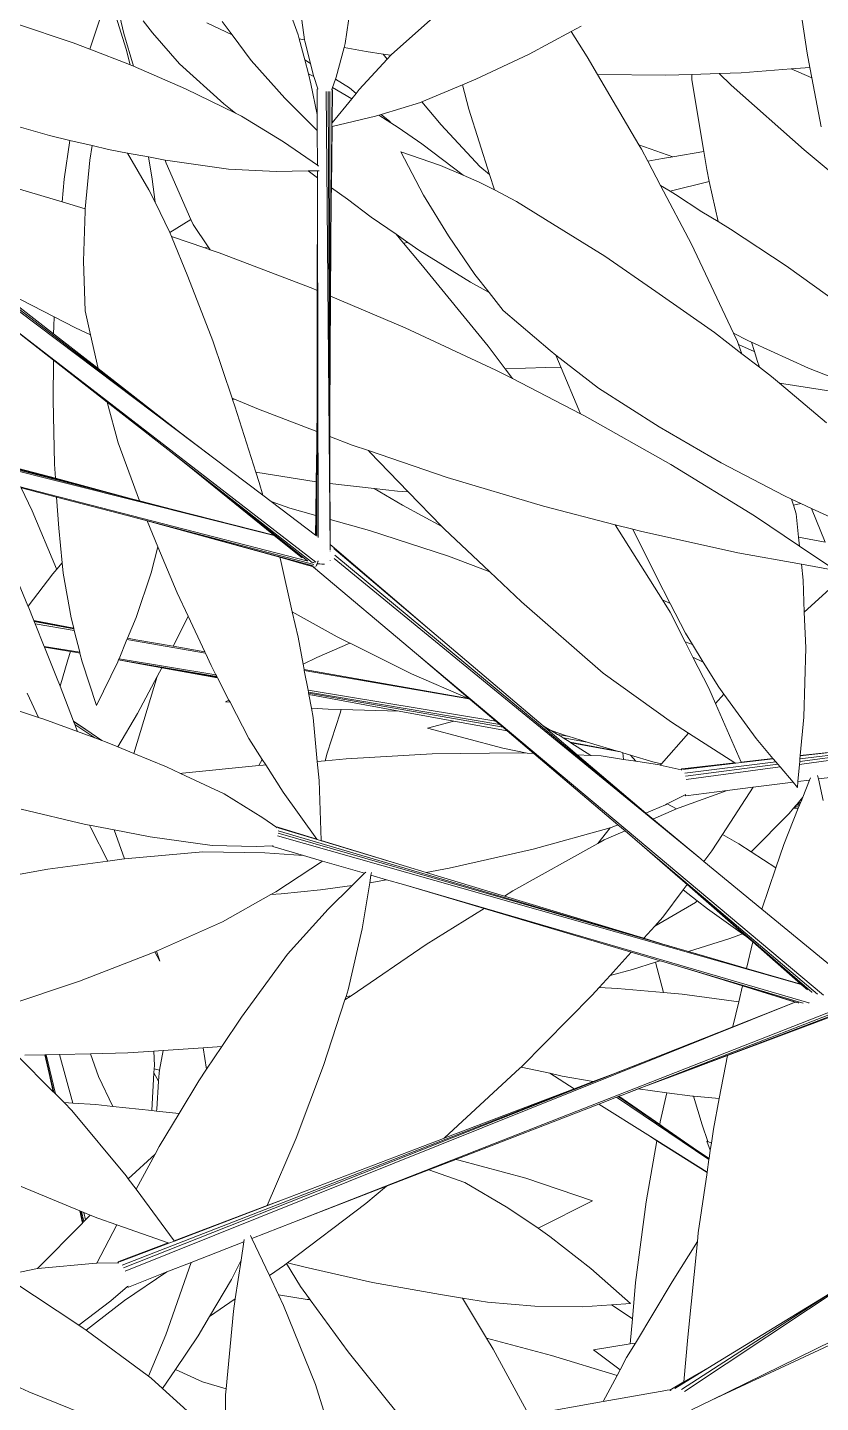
# Model space of a CAD drawing. Header units: millimetres. Extents: x 18 to 174501, y 22 to 24571.
# Drawn here: x 22327.6 to 22472.4, y 14940.6 to 15191.6 of the extents above; entities that cross this region are included whole.
import ezdxf

# ---------------------------------------------------------------- set-up
doc = ezdxf.new("R2010")
doc.units = ezdxf.units.MM
doc.header["$MEASUREMENT"] = 0
doc.layers.add('Edges', color=7, linetype='Continuous', lineweight=18)

# ---------------------------------------------------------------- blocks, each defined once
blk = doc.blocks.new('BAMBOOPLAN')
at = {"layer": 'Edges'}
for p, q in [((2.6347, 5.9394), (2.7046, 5.8056)), ((2.7046, 5.8056), (2.7235, 5.7728)), ((2.6787, 5.7534), (2.5584, 5.7011)), ((2.7235, 5.7728), (2.6787, 5.7534)), ((2.6787, 5.7534), (2.737, 5.7494)), ((2.7235, 5.7728), (2.737, 5.7494)), ((2.737, 5.7494), (2.8024, 5.6361)), ((2.1243, 5.6797), (2.1042, 5.6581)), ((2.5055, 5.6809), (2.4389, 5.6555)), ((2.5584, 5.7011), (2.5055, 5.6809)), ((2.5055, 5.6809), (2.5449, 5.6628)), ((2.1042, 5.6581), (2.0198, 5.5672)), ((2.1654, 5.6099), (2.1042, 5.6581)), ((2.4389, 5.6555), (2.3754, 5.6313)), ((2.4389, 5.6555), (2.4433, 5.6418)), ((2.4433, 5.6418), (2.5333, 5.4756)), ((2.5449, 5.6628), (2.78, 5.5648)), ((2.2061, 5.5752), (2.1654, 5.6099)), ((2.3754, 5.6313), (2.2061, 5.5752)), ((1.5334, 5.565), (1.5574, 5.4368)), ((1.7578, 5.5854), (1.6803, 5.4478)), ((2.0198, 5.5672), (1.9102, 5.46)), ((2.368, 5.4367), (2.2061, 5.5752)), ((2.78, 5.5648), (2.8688, 5.5315)), ((1.3277, 5.5496), (1.4341, 5.4178)), ((1.3961, 5.5257), (1.4541, 5.4112)), ((1.9102, 5.46), (1.8815, 5.4343)), ((2.5333, 5.4756), (2.4617, 5.4361)), ((2.5333, 5.4756), (2.556, 5.4338)), ((1.5574, 5.4368), (1.5581, 5.4262)), ((1.6159, 5.4345), (1.5581, 5.4262)), ((1.5581, 5.4262), (1.5637, 5.3457)), ((1.66, 5.4428), (1.6159, 5.4345)), ((1.6742, 5.4336), (1.631, 5.3346)), ((1.6798, 5.4466), (1.66, 5.4428)), ((1.66, 5.4428), (1.6742, 5.4336)), ((1.6798, 5.4466), (1.6742, 5.4336)), ((1.6803, 5.4478), (1.6798, 5.4466)), ((1.8815, 5.4343), (1.796, 5.3577)), ((1.9185, 5.3798), (1.8815, 5.4343)), ((2.368, 5.4367), (2.4617, 5.4361)), ((2.3782, 5.428), (2.368, 5.4367)), ((2.4041, 5.4037), (2.3782, 5.428)), ((2.4381, 5.4231), (2.4041, 5.4037)), ((2.4617, 5.4361), (2.4381, 5.4231)), ((2.556, 5.4338), (2.5726, 5.4064)), ((1.2354, 5.3863), (1.2713, 5.3617)), ((1.4341, 5.4178), (1.4399, 5.4092)), ((1.4541, 5.4112), (1.4399, 5.4092)), ((1.4399, 5.4092), (1.4713, 5.362)), ((1.4541, 5.4112), (1.4558, 5.4078)), ((1.4558, 5.4078), (1.4884, 5.358)), ((2.4562, 5.3548), (2.4041, 5.4037)), ((2.5726, 5.4064), (2.4844, 5.3488)), ((2.5726, 5.4064), (2.6284, 5.3146)), ((0.9325, 5.2055), (0.9304, 5.3482)), ((1.2713, 5.3617), (1.1989, 5.3696)), ((1.2713, 5.3617), (1.3399, 5.3148)), ((1.4884, 5.358), (1.4713, 5.362)), ((1.4713, 5.362), (1.4922, 5.3306)), ((1.4884, 5.358), (1.5071, 5.3296)), ((1.7931, 5.355), (1.7064, 5.2921)), ((1.796, 5.3577), (1.7931, 5.355)), ((1.796, 5.3577), (1.8634, 5.3175)), ((2.0248, 5.2362), (1.9185, 5.3798)), ((2.4562, 5.3548), (2.4844, 5.3488)), ((2.5826, 5.2363), (2.4562, 5.3548)), ((2.4844, 5.3488), (2.5008, 5.3454)), ((1.022, 5.2362), (0.9418, 5.3451)), ((0.9608, 5.3401), (1.0026, 5.2732)), ((1.0733, 5.2986), (1.0402, 5.3205)), ((1.3399, 5.3148), (1.4547, 5.2507)), ((1.5082, 5.3281), (1.4922, 5.3306)), ((1.4922, 5.3306), (1.5072, 5.3081)), ((1.5071, 5.3296), (1.5082, 5.3281)), ((1.5082, 5.3281), (1.5281, 5.3013)), ((1.5637, 5.3457), (1.5637, 5.3406)), ((1.6054, 5.3309), (1.5637, 5.3406)), ((1.5637, 5.3406), (1.5639, 5.3172)), ((1.6204, 5.3058), (1.5639, 5.3172)), ((1.5639, 5.3172), (1.5639, 5.3118)), ((1.5653, 5.3111), (1.5639, 5.3118)), ((1.5639, 5.3118), (1.564, 5.3103)), ((1.5659, 5.3101), (1.5653, 5.3111)), ((1.6266, 5.3228), (1.6054, 5.3309)), ((1.6266, 5.3228), (1.6204, 5.3058)), ((1.631, 5.3346), (1.6266, 5.3228)), ((1.8634, 5.3175), (1.9939, 5.2473)), ((2.5008, 5.3454), (2.5804, 5.325)), ((2.5804, 5.325), (2.6284, 5.3146)), ((2.6284, 5.3146), (2.6655, 5.3067)), ((1.1665, 5.2452), (1.0733, 5.2986)), ((1.5072, 5.3081), (1.549, 5.2374)), ((1.5273, 5.2999), (1.5281, 5.3013)), ((1.5273, 5.2999), (1.549, 5.2374)), ((1.5281, 5.3013), (1.5288, 5.3003)), ((1.9515, 4.1749), (1.5514, 5.302)), ((1.863, 4.4277), (1.556, 5.3037)), ((1.8351, 4.5085), (1.5601, 5.3055)), ((1.5652, 5.3088), (1.5922, 5.2288)), ((1.5659, 5.3101), (1.5926, 5.23)), ((1.6204, 5.3058), (1.5926, 5.23)), ((1.6938, 5.283), (1.5957, 5.2205)), ((1.7015, 5.2885), (1.6938, 5.283)), ((1.7064, 5.2921), (1.7015, 5.2885)), ((1.7378, 5.2797), (1.7015, 5.2885)), ((1.7336, 5.2817), (1.7064, 5.2921)), ((1.7378, 5.2797), (1.7336, 5.2817)), ((1.7591, 5.2745), (1.7378, 5.2797)), ((1.8317, 5.2541), (1.7591, 5.2745)), ((2.6655, 5.3067), (2.8343, 5.2633)), ((1.0026, 5.2732), (1.0543, 5.2005)), ((1.3096, 5.1845), (1.1665, 5.2452)), ((1.4547, 5.2507), (1.5627, 5.198)), ((1.96, 5.2122), (1.8317, 5.2541)), ((1.9939, 5.2473), (2.0248, 5.2362)), ((2.8343, 5.2633), (3.0013, 5.2133)), ((0.7275, 5.2054), (0.8855, 5.2069)), ((0.8855, 5.2069), (0.9326, 5.2053)), ((0.9326, 5.2053), (0.9325, 5.2055)), ((0.9326, 5.2053), (1.0437, 5.2013)), ((1.0448, 5.2012), (1.022, 5.2362)), ((1.549, 5.2374), (1.5627, 5.198)), ((1.5926, 5.23), (1.5922, 5.2288)), ((1.5922, 5.2288), (1.5951, 5.2201)), ((1.5957, 5.2205), (1.5951, 5.2201)), ((1.5951, 5.2201), (1.6543, 5.0446)), ((1.5957, 5.2205), (1.6463, 5.0687)), ((1.7868, 5.2165), (1.8962, 5.2169)), ((1.7868, 5.2165), (1.8798, 5.1295)), ((1.8962, 5.2169), (1.96, 5.2122)), ((1.96, 5.2122), (2.0054, 5.2089)), ((2.0054, 5.2089), (2.0499, 5.2023)), ((2.0499, 5.2023), (2.0248, 5.2362)), ((2.7618, 5.0523), (2.5826, 5.2363)), ((1.0437, 5.2013), (1.0448, 5.2012)), ((1.0448, 5.2012), (1.0543, 5.2005)), ((1.0543, 5.2005), (1.2019, 5.1885)), ((1.2019, 5.1885), (1.3459, 5.171)), ((1.3459, 5.171), (1.3096, 5.1845)), ((1.3459, 5.171), (1.3637, 5.1688)), ((1.3637, 5.1688), (1.4885, 5.1414)), ((1.5627, 5.198), (1.5924, 5.1124)), ((2.0499, 5.2023), (2.1141, 5.1926)), ((2.1141, 5.1926), (2.2222, 5.1681)), ((2.2222, 5.1681), (2.379, 5.1329)), ((1.4885, 5.1414), (1.5924, 5.1124)), ((2.379, 5.1329), (2.5345, 5.0896)), ((1.5745, 5.0909), (1.597, 5.0991)), ((1.5924, 5.1124), (1.596, 5.1114)), ((1.597, 5.0991), (1.6018, 5.1008)), ((1.597, 5.0991), (1.6031, 5.0815)), ((1.8798, 5.1295), (1.9756, 5.0497)), ((1.3769, 5.027), (1.4958, 5.0623)), ((1.4958, 5.0623), (1.5745, 5.0909)), ((1.6031, 5.0815), (1.5745, 5.0909)), ((1.6031, 5.0815), (1.6202, 5.0325)), ((1.696, 5.0546), (1.6463, 5.0687)), ((1.6463, 5.0687), (1.6543, 5.0446)), ((2.5345, 5.0896), (2.7144, 5.0378)), ((1.2196, 4.9968), (1.3769, 5.027)), ((1.6202, 5.0325), (1.6985, 4.8039)), ((1.6202, 5.0325), (1.911, 4.1952)), ((1.6543, 5.0446), (1.7363, 4.8013)), ((1.7695, 5.0306), (1.696, 5.0546)), ((1.8451, 5.0093), (1.7695, 5.0306)), ((1.9756, 5.0497), (2.0739, 4.9774)), ((2.7144, 5.0378), (2.7999, 5.0091)), ((2.7618, 5.0523), (2.8033, 5.0468)), ((2.7783, 5.0355), (2.7618, 5.0523)), ((2.7839, 5.0286), (2.7783, 5.0355)), ((2.7839, 5.0286), (2.8285, 5.025)), ((2.7999, 5.0091), (2.7839, 5.0286)), ((2.8033, 5.0468), (2.8138, 5.0458)), ((2.8138, 5.0458), (2.8289, 5.0249)), ((2.8138, 5.0458), (2.9764, 5.0305)), ((2.8285, 5.025), (2.8289, 5.0249)), ((2.8289, 5.0249), (2.8433, 5.0051)), ((2.9764, 5.0305), (3.142, 5.0227)), ((1.1139, 4.9812), (1.169, 4.9894)), ((1.169, 4.9894), (1.2126, 4.9958)), ((1.1969, 4.9374), (1.169, 4.9894)), ((1.2126, 4.9958), (1.2196, 4.9968)), ((1.2126, 4.9958), (1.2182, 4.9888)), ((1.2182, 4.9888), (1.3266, 4.8711)), ((1.8451, 5.0093), (1.8708, 4.994)), ((1.8815, 4.9991), (1.8451, 5.0093)), ((1.8815, 4.9991), (1.8708, 4.994)), ((1.8708, 4.994), (1.9317, 4.9575)), ((1.9183, 4.9888), (1.8815, 4.9991)), ((2.0697, 4.9548), (1.9183, 4.9888)), ((2.7999, 5.0091), (2.8547, 4.9907)), ((2.8433, 5.0051), (2.8547, 4.9907)), ((2.8547, 4.9907), (2.8922, 4.9781)), ((2.9178, 4.9682), (3.1195, 5.0043)), ((0.7484, 4.9493), (0.9067, 4.958)), ((0.9067, 4.958), (0.9609, 4.9634)), ((0.9609, 4.9634), (1.0203, 4.9694)), ((0.9799, 4.863), (0.9609, 4.9634)), ((1.0203, 4.9694), (1.0639, 4.9738)), ((1.0203, 4.9694), (1.0271, 4.9311)), ((1.0639, 4.9738), (1.1139, 4.9812)), ((1.1139, 4.9812), (1.1979, 4.909)), ((1.9317, 4.9575), (2.168, 4.8114)), ((2.1245, 4.9448), (2.0697, 4.9548)), ((2.0739, 4.9774), (2.1245, 4.9448)), ((2.8922, 4.9781), (2.9178, 4.9682)), ((2.9178, 4.9682), (3.0675, 4.9105)), ((1.0271, 4.9311), (1.057, 4.8074)), ((1.2238, 4.8833), (1.1969, 4.9374)), ((2.1245, 4.9448), (2.1744, 4.9127)), ((1.1979, 4.909), (1.2238, 4.8833)), ((1.2238, 4.8833), (1.2859, 4.8216)), ((2.1744, 4.9127), (2.324, 4.8535)), ((0.994, 4.8048), (0.9799, 4.863)), ((1.3266, 4.8711), (1.286, 4.8215)), ((1.3266, 4.8711), (1.3361, 4.8608)), ((1.3361, 4.8608), (1.3928, 4.8183)), ((2.324, 4.8535), (2.3422, 4.8474)), ((2.3664, 4.8202), (2.3422, 4.8474)), ((2.3422, 4.8474), (2.4755, 4.8023)), ((1.2859, 4.8216), (1.286, 4.8215)), ((1.286, 4.8215), (1.2938, 4.8125)), ((1.3849, 4.8129), (1.2938, 4.8125)), ((1.2938, 4.8125), (1.3674, 4.728)), ((1.3928, 4.8183), (1.3849, 4.8129)), ((1.3998, 4.813), (1.3849, 4.8129)), ((1.3928, 4.8183), (1.3998, 4.813)), ((1.4247, 4.8131), (1.3998, 4.813)), ((1.6865, 4.8048), (1.4247, 4.8131)), ((2.168, 4.8114), (2.2285, 4.7703)), ((2.3284, 4.8079), (2.3664, 4.8202)), ((2.4453, 4.7317), (2.3664, 4.8202)), ((0.6644, 4.7914), (0.994, 4.8048)), ((1.057, 4.8074), (0.994, 4.8048)), ((1.057, 4.8074), (1.0584, 4.8018)), ((1.0584, 4.8018), (1.0973, 4.6767)), ((1.6985, 4.8039), (1.6865, 4.8048)), ((1.6985, 4.8039), (1.8034, 4.4983)), ((1.9474, 4.7867), (1.7363, 4.8013)), ((1.7363, 4.8013), (1.8351, 4.5085)), ((2.2068, 4.7591), (1.9474, 4.7867)), ((2.2285, 4.7703), (2.3284, 4.8079)), ((2.4755, 4.8023), (2.6579, 4.7581)), ((2.2551, 4.7522), (2.2068, 4.7591)), ((2.2285, 4.7703), (2.2551, 4.7522)), ((2.4526, 4.7236), (2.2551, 4.7522)), ((2.6579, 4.7581), (2.8415, 4.7222)), ((1.3674, 4.728), (1.4841, 4.5909)), ((2.4526, 4.7236), (2.4453, 4.7317)), ((2.464, 4.722), (2.4526, 4.7236)), ((2.7183, 4.6755), (2.464, 4.722)), ((2.8415, 4.7222), (3.0257, 4.6946)), ((1.0973, 4.6767), (1.1436, 4.5561)), ((2.9692, 4.6196), (2.7183, 4.6755)), ((3.0257, 4.6946), (3.0457, 4.6926)), ((3.0555, 4.6794), (3.0457, 4.6926)), ((3.0457, 4.6926), (3.0728, 4.6899)), ((3.0555, 4.6794), (3.0728, 4.6899)), ((3.0695, 4.6603), (3.0555, 4.6794)), ((3.0728, 4.6899), (3.1029, 4.6868)), ((3.1029, 4.6868), (3.1654, 4.6146)), ((3.1029, 4.6868), (3.214, 4.6756)), ((3.0954, 4.6049), (3.0695, 4.6603)), ((1.4829, 4.336), (0.6697, 4.6062)), ((1.5863, 4.3017), (0.6709, 4.599)), ((3.1054, 4.5837), (2.9692, 4.6196)), ((3.0954, 4.6049), (3.1654, 4.6146)), ((3.1054, 4.5837), (3.0954, 4.6049)), ((1.4841, 4.5909), (1.5807, 4.4655)), ((3.216, 4.5545), (3.1054, 4.5837)), ((0.9289, 4.5263), (1.0854, 4.4725)), ((1.0721, 4.515), (0.9423, 4.5337)), ((1.1436, 4.5561), (1.1774, 4.5014)), ((3.1256, 4.5406), (2.9595, 4.5149)), ((3.216, 4.5545), (3.1256, 4.5406)), ((3.1434, 4.5027), (3.1256, 4.5406)), ((3.1736, 4.4249), (3.2352, 4.537)), ((1.079, 4.4914), (1.0721, 4.515)), ((1.1343, 4.506), (1.0721, 4.515)), ((1.0854, 4.4725), (1.079, 4.4914)), ((1.1774, 4.5014), (1.1343, 4.506)), ((1.1774, 4.5014), (1.2248, 4.4247)), ((1.8034, 4.4983), (1.9065, 4.1975)), ((1.8178, 4.4552), (1.8034, 4.4983)), ((1.8539, 4.454), (1.8351, 4.5085)), ((2.9595, 4.5149), (2.7007, 4.4848)), ((3.1736, 4.4249), (3.1434, 4.5027)), ((0.8971, 4.4794), (1.1077, 4.407)), ((0.8971, 4.4794), (1.9263, 4.1321)), ((1.0854, 4.4725), (1.2248, 4.4247)), ((1.5869, 4.4651), (1.5807, 4.4655)), ((1.5807, 4.4655), (1.5829, 4.4626)), ((1.5829, 4.4626), (1.5869, 4.4651)), ((1.5829, 4.4626), (1.5941, 4.4481)), ((1.6546, 4.4604), (1.5869, 4.4651)), ((1.8178, 4.4552), (1.6546, 4.4604)), ((1.8293, 4.4209), (1.8178, 4.4552)), ((1.9164, 4.452), (1.8539, 4.454)), ((1.863, 4.4277), (1.8539, 4.454)), ((1.961, 4.4522), (1.9164, 4.452)), ((2.1785, 4.4533), (1.961, 4.4522)), ((1.961, 4.4522), (1.9659, 4.4495)), ((1.9659, 4.4495), (2.0947, 4.3843)), ((2.4401, 4.4642), (2.1785, 4.4533)), ((2.6331, 4.4794), (2.4401, 4.4642)), ((2.6804, 4.4832), (2.6331, 4.4794)), ((2.6331, 4.4794), (2.8133, 4.3342)), ((2.7007, 4.4848), (2.6804, 4.4832)), ((2.7792, 4.3861), (2.6804, 4.4832)), ((1.2248, 4.4247), (1.4829, 4.336)), ((1.5941, 4.4481), (1.7022, 4.3036)), ((1.9038, 4.1985), (1.8293, 4.4209)), ((1.859, 4.3309), (1.8293, 4.4209)), ((1.8943, 4.3383), (1.863, 4.4277)), ((3.2075, 4.3377), (3.1736, 4.4249)), ((1.141, 4.3089), (1.1077, 4.407)), ((1.1077, 4.407), (1.2753, 4.3493)), ((2.0672, 4.3768), (2.0947, 4.3843)), ((2.0947, 4.3843), (2.2069, 4.3276)), ((2.8355, 4.3323), (2.7792, 4.3861)), ((1.2753, 4.3493), (1.3378, 4.2586)), ((1.2753, 4.3493), (1.4655, 4.2838)), ((1.8943, 4.3383), (2.0073, 4.3635)), ((2.0073, 4.3635), (2.0672, 4.3768)), ((2.0915, 4.3465), (2.0073, 4.3635)), ((2.2069, 4.3276), (2.0915, 4.3465)), ((1.1983, 4.1516), (1.141, 4.3089)), ((1.5863, 4.3017), (1.4829, 4.336)), ((1.7022, 4.3036), (1.859, 4.3309)), ((1.8865, 4.2475), (1.859, 4.3309)), ((1.9253, 4.2499), (1.8943, 4.3383)), ((2.2069, 4.3276), (2.2144, 4.3238)), ((2.2144, 4.3238), (2.364, 4.2561)), ((2.8133, 4.3342), (2.8355, 4.3323)), ((2.8133, 4.3342), (2.8431, 4.3102)), ((2.8987, 4.2717), (2.8355, 4.3323)), ((2.8431, 4.3102), (2.905, 4.2502)), ((3.2616, 4.1655), (3.2075, 4.3377)), ((1.5497, 4.254), (1.4655, 4.2838)), ((1.4655, 4.2838), (1.9182, 4.128)), ((1.7388, 4.2521), (1.5863, 4.3017)), ((1.7022, 4.3036), (1.7191, 4.2809)), ((1.7191, 4.2809), (1.7388, 4.2521)), ((2.9251, 4.25), (2.8987, 4.2717)), ((1.3378, 4.2586), (1.4397, 4.1337)), ((1.7993, 4.1635), (1.5497, 4.254)), ((1.9046, 4.128), (1.5497, 4.254)), ((1.765, 4.2436), (1.7388, 4.2521)), ((1.765, 4.2436), (1.8165, 4.2433)), ((1.9025, 4.1989), (1.765, 4.2436)), ((1.8165, 4.2433), (1.8865, 4.2475)), ((1.9025, 4.1989), (1.8865, 4.2475)), ((1.9253, 4.2499), (2.0319, 4.2563)), ((1.9471, 4.1878), (1.9253, 4.2499)), ((2.0319, 4.2563), (2.2487, 4.2602)), ((2.2487, 4.2602), (2.364, 4.2561)), ((2.364, 4.2561), (2.4675, 4.2093)), ((2.9251, 4.25), (2.905, 4.2502)), ((2.905, 4.2502), (2.9372, 4.219)), ((2.9672, 4.2154), (2.9251, 4.25)), ((1.9038, 4.1985), (1.9025, 4.1989)), ((1.9046, 4.1983), (1.9038, 4.1985)), ((2.4675, 4.2093), (2.7295, 4.1032)), ((2.9372, 4.219), (2.9672, 4.2154)), ((2.9372, 4.219), (3.0028, 4.1555)), ((3.0265, 4.1667), (2.9672, 4.2154)), ((1.8012, 4.1629), (0.3262, 4.034)), ((1.7996, 4.1632), (1.529, 4.1407)), ((1.7993, 4.1635), (1.7996, 4.1632)), ((1.8002, 4.1632), (1.7993, 4.1635)), ((1.8002, 4.1632), (1.7996, 4.1632)), ((1.8012, 4.1629), (1.8002, 4.1632)), ((1.8891, 4.131), (1.8012, 4.1629)), ((1.911, 4.1952), (1.911, 4.1951)), ((1.9532, 4.1858), (1.9471, 4.1878)), ((1.9503, 4.1785), (1.9471, 4.1878)), ((1.9526, 4.1718), (1.9524, 4.1724)), ((1.9527, 4.1718), (1.9524, 4.1724)), ((1.9532, 4.1858), (2.2717, 4.0596)), ((1.9595, 4.1811), (2.2717, 4.0596)), ((2.9972, 3.7772), (1.9675, 4.1661)), ((3.0452, 4.1536), (3.0265, 4.1667)), ((3.2858, 4.0675), (3.2616, 4.1655)), ((3.5166, 4.1707), (3.288, 4.0588)), ((3.5169, 4.1653), (3.2895, 4.0525)), ((1.418, 4.132), (0.3233, 4.0466)), ((1.529, 4.1407), (0.3249, 4.0407)), ((0.692, 4.0312), (1.9034, 4.1283)), ((1.2127, 4.1175), (1.1983, 4.1516)), ((1.2127, 4.1175), (1.418, 4.132)), ((1.4397, 4.1337), (1.418, 4.132)), ((1.529, 4.1407), (1.4397, 4.1337)), ((1.9034, 4.1283), (1.9035, 4.1283)), ((1.9053, 4.1277), (1.9046, 4.128)), ((1.9182, 4.128), (1.9186, 4.1279)), ((1.9204, 4.1296), (1.9205, 4.1296)), ((1.9205, 4.1296), (1.924, 4.1299)), ((1.9263, 4.1321), (1.9264, 4.1321)), ((1.9309, 4.1253), (1.9313, 4.1304)), ((1.9312, 4.1366), (1.9311, 4.1379)), ((1.9312, 4.1355), (1.9312, 4.1366)), ((1.9312, 4.1353), (1.9312, 4.1355)), ((1.9313, 4.1304), (1.9312, 4.1353)), ((1.9332, 4.1304), (1.9334, 4.1304)), ((1.9334, 4.1304), (1.938, 4.1312)), ((1.938, 4.1312), (1.9429, 4.1323)), ((1.9429, 4.1323), (1.9479, 4.1337)), ((1.9479, 4.1337), (1.9499, 4.1344)), ((1.9608, 4.1487), (1.9606, 4.1491)), ((3.1282, 3.7277), (1.9687, 4.1569)), ((3.0028, 4.1555), (3.0323, 4.1236)), ((3.0323, 4.1236), (3.0452, 4.1536)), ((3.1623, 4.0716), (3.0452, 4.1536)), ((3.2859, 4.0669), (3.4205, 4.1315)), ((3.5173, 4.1584), (3.2913, 4.045)), ((1.0928, 4.109), (1.2127, 4.1175)), ((1.4255, 4.0869), (1.9237, 4.1248)), ((1.4754, 4.0904), (1.4255, 4.0869)), ((1.5316, 4.0942), (1.4754, 4.0904)), ((1.4754, 4.0904), (1.5242, 4.0355)), ((1.9229, 4.1211), (1.5316, 4.0942)), ((1.8335, 4.1135), (1.5316, 4.0942)), ((1.8988, 4.1176), (1.8335, 4.1135)), ((1.8335, 4.1135), (1.8367, 4.1088)), ((1.8367, 4.1088), (1.9108, 3.9897)), ((1.9218, 4.1191), (1.8988, 4.1176)), ((1.9204, 4.1189), (1.8988, 4.1176)), ((1.9204, 4.1189), (1.9227, 4.1191)), ((1.9226, 4.1191), (1.9227, 4.1191)), ((1.9227, 4.1191), (1.9247, 4.1176)), ((1.9227, 4.1191), (1.9236, 4.1191)), ((1.9247, 4.1176), (2.2527, 3.9919)), ((1.9282, 4.1195), (1.9284, 4.1195)), ((1.9297, 4.1179), (1.9295, 4.118)), ((1.9295, 4.1179), (1.9298, 4.1178)), ((1.9301, 4.1214), (1.9302, 4.1216)), ((1.9302, 4.1216), (1.9309, 4.1253)), ((2.7295, 4.1032), (2.9395, 4.0401)), ((3.0323, 4.1236), (3.1459, 4.0011)), ((3.2858, 4.0675), (3.3818, 4.1132)), ((1.1362, 4.065), (1.2319, 4.0722)), ((1.1362, 4.065), (1.1829, 4.0174)), ((1.2319, 4.0722), (1.4255, 4.0869)), ((1.2635, 3.9974), (1.2319, 4.0722)), ((2.2717, 4.0596), (2.6262, 3.9216)), ((3.2211, 4.0368), (3.1623, 4.0716)), ((3.2859, 4.0669), (3.2858, 4.0675)), ((3.288, 4.0588), (3.2859, 4.0669)), ((3.2895, 4.0525), (3.288, 4.0588)), ((3.3504, 4.0251), (3.4541, 4.0761)), ((1.5295, 3.9657), (1.5242, 4.0355)), ((1.5242, 4.0355), (1.6103, 3.9388)), ((2.9395, 4.0401), (2.9914, 4.0276)), ((2.9505, 3.9288), (2.9914, 4.0276)), ((2.9914, 4.0276), (3.131, 3.994)), ((3.231, 4.0309), (3.0159, 3.9256)), ((3.2378, 4.0269), (3.0205, 3.9191)), ((3.2458, 4.0222), (3.0251, 3.9115)), ((3.1459, 4.0011), (3.2211, 4.0368)), ((3.1468, 4.0001), (3.2221, 4.0362)), ((3.2221, 4.0362), (3.2211, 4.0368)), ((3.231, 4.0309), (3.2221, 4.0362)), ((3.2378, 4.0269), (3.231, 4.0309)), ((3.2458, 4.0222), (3.2378, 4.0269)), ((3.2906, 3.9956), (3.2458, 4.0222)), ((3.2913, 4.045), (3.2895, 4.0525)), ((3.3021, 4.0013), (3.2913, 4.045)), ((3.3297, 4.0149), (3.3301, 4.0211)), ((3.3504, 4.0251), (3.3457, 4.0327)), ((3.3805, 3.976), (3.3504, 4.0251)), ((1.1829, 4.0174), (1.2929, 3.8948)), ((1.3018, 3.9145), (1.2635, 3.9974)), ((1.9108, 3.9897), (2.0427, 3.9665)), ((1.9108, 3.9897), (1.9467, 3.9321)), ((2.2527, 3.9919), (3.5474, 3.496)), ((2.2527, 3.9919), (2.4242, 3.9251)), ((3.0058, 3.9345), (3.131, 3.994)), ((3.0083, 3.9336), (3.1331, 3.9935)), ((3.131, 3.994), (3.1331, 3.9935)), ((3.1331, 3.9935), (3.1468, 4.0001)), ((3.1459, 4.0011), (3.1468, 4.0001)), ((3.1965, 3.9493), (3.2906, 3.9956)), ((3.3057, 3.9866), (3.2906, 3.9956)), ((3.3021, 4.0013), (3.3297, 4.0149)), ((3.3057, 3.9866), (3.3021, 4.0013)), ((3.3273, 3.9672), (3.3297, 4.0149)), ((1.5303, 3.8427), (1.5295, 3.9657)), ((2.0099, 3.8982), (2.0792, 3.961)), ((2.0427, 3.9665), (2.0794, 3.9616)), ((2.0794, 3.9616), (2.0792, 3.961)), ((2.0792, 3.961), (2.0798, 3.9616)), ((2.0794, 3.9616), (2.0798, 3.9616)), ((2.0798, 3.9616), (2.2571, 3.9382)), ((3.1352, 3.9191), (3.1965, 3.9493)), ((3.161, 3.8067), (3.1965, 3.9493)), ((3.3166, 3.9389), (3.3264, 3.949)), ((3.319, 3.9451), (3.3229, 3.9556)), ((3.319, 3.9451), (3.3266, 3.9531)), ((3.3229, 3.9556), (3.3273, 3.9672)), ((3.3229, 3.9556), (3.3269, 3.9598)), ((3.3262, 3.9448), (3.3264, 3.949)), ((3.3264, 3.949), (3.3266, 3.9531)), ((3.3266, 3.9531), (3.3269, 3.9598)), ((3.3269, 3.9598), (3.3273, 3.9672)), ((1.2537, 3.7796), (1.1326, 3.9165)), ((1.3018, 3.9145), (1.2935, 3.8941)), ((1.313, 3.8903), (1.3018, 3.9145)), ((1.6103, 3.9388), (1.6574, 3.8902)), ((1.9467, 3.9321), (1.9819, 3.8702)), ((2.4189, 3.9255), (1.9891, 3.8575)), ((2.4205, 3.9253), (1.9902, 3.8555)), ((2.2571, 3.9382), (2.4189, 3.9255)), ((2.4189, 3.9255), (2.4205, 3.9253)), ((2.4205, 3.9253), (2.4242, 3.9251)), ((2.4242, 3.9251), (2.5062, 3.8931)), ((2.6262, 3.9216), (2.6472, 3.9174)), ((2.6262, 3.9216), (2.7354, 3.8791)), ((2.6472, 3.9174), (2.6498, 3.9174)), ((2.6472, 3.9174), (2.6484, 3.9172)), ((2.6484, 3.9172), (2.6498, 3.9174)), ((2.6484, 3.9172), (2.6691, 3.9131)), ((2.6498, 3.9174), (2.6954, 3.9175)), ((2.6691, 3.9131), (2.6954, 3.9175)), ((2.6691, 3.9131), (2.6803, 3.9109)), ((2.6861, 3.9095), (2.7489, 3.9196)), ((2.6954, 3.9175), (2.6971, 3.9175)), ((2.6971, 3.9175), (2.7489, 3.9196)), ((2.8279, 3.9228), (2.7072, 3.9044)), ((2.8395, 3.9233), (2.7091, 3.9039)), ((2.7489, 3.9196), (2.8279, 3.9228)), ((2.8279, 3.9228), (2.8395, 3.9233)), ((2.8395, 3.9233), (2.8457, 3.9235)), ((2.8457, 3.9235), (2.8667, 3.9244)), ((2.853, 3.9077), (2.8457, 3.9235)), ((2.853, 3.9077), (2.8855, 3.9135)), ((2.8667, 3.9244), (2.9273, 3.9269)), ((2.8855, 3.9135), (2.8667, 3.9244)), ((2.8855, 3.9135), (2.9465, 3.9244)), ((2.9273, 3.9269), (2.9505, 3.9288)), ((2.9465, 3.9244), (2.9488, 3.9247)), ((2.9488, 3.9247), (3.0038, 3.9309)), ((2.9488, 3.9247), (2.9505, 3.9288)), ((3.0044, 3.9334), (3.0038, 3.9309)), ((3.0038, 3.9309), (3.0062, 3.9312)), ((3.0058, 3.9345), (3.0044, 3.9334)), ((3.0317, 3.8358), (3.1352, 3.9191)), ((3.038, 3.8712), (3.1352, 3.9191)), ((3.2463, 3.7883), (3.3076, 3.9151)), ((3.3076, 3.9151), (3.3138, 3.9316)), ((3.3138, 3.9316), (3.3257, 3.936)), ((3.3138, 3.9316), (3.3142, 3.9326)), ((3.3262, 3.9448), (3.3142, 3.9326)), ((3.3142, 3.9326), (3.3166, 3.9389)), ((3.3166, 3.9389), (3.319, 3.9451)), ((3.3205, 3.8342), (3.3257, 3.936)), ((3.3257, 3.936), (3.3262, 3.9448)), ((1.2876, 3.8796), (1.2545, 3.7787)), ((1.2935, 3.8941), (1.2876, 3.8796)), ((1.2929, 3.8948), (1.2935, 3.8941)), ((1.3702, 3.7869), (1.313, 3.8903)), ((1.6574, 3.8902), (1.6501, 3.8278)), ((1.6574, 3.8902), (1.7289, 3.8164)), ((1.9819, 3.8702), (2.0099, 3.8982)), ((2.0161, 3.81), (2.5062, 3.8931)), ((2.0186, 3.8056), (2.5186, 3.8882)), ((2.0202, 3.8028), (2.5287, 3.8843)), ((2.5281, 3.877), (2.4022, 3.8578)), ((2.5062, 3.8931), (2.5186, 3.8882)), ((2.5186, 3.8882), (2.5287, 3.8843)), ((2.5421, 3.8791), (2.5281, 3.877)), ((2.542, 3.8791), (2.5281, 3.877)), ((2.5287, 3.8843), (2.542, 3.8791)), ((2.542, 3.8791), (2.5421, 3.8791)), ((2.5421, 3.8791), (2.6272, 3.8459)), ((2.6803, 3.9109), (2.6861, 3.9095)), ((2.6861, 3.9095), (2.7072, 3.9044)), ((2.7072, 3.9044), (2.7091, 3.9039)), ((2.7091, 3.9039), (2.769, 3.8894)), ((2.7354, 3.8791), (2.769, 3.8894)), ((2.7354, 3.8791), (2.9536, 3.7942)), ((2.769, 3.8894), (2.7951, 3.8974)), ((2.7951, 3.8974), (2.853, 3.9077)), ((1.5269, 3.7846), (1.5303, 3.8427)), ((1.9819, 3.8702), (1.9891, 3.8575)), ((1.9891, 3.8575), (1.9902, 3.8555)), ((1.9902, 3.8555), (2.0161, 3.81)), ((2.4022, 3.8578), (2.2592, 3.8359)), ((2.3429, 3.8178), (2.4022, 3.8578)), ((2.5458, 3.8329), (2.6104, 3.8408)), ((2.5878, 3.8339), (2.6104, 3.8408)), ((2.6104, 3.8408), (2.6272, 3.8459)), ((2.6272, 3.8459), (2.8948, 3.7416)), ((2.9984, 3.8346), (3.0353, 3.8723)), ((3.0353, 3.8723), (3.0367, 3.8737)), ((3.038, 3.8712), (3.0353, 3.8723)), ((1.7317, 3.8136), (1.5266, 3.7803)), ((1.6463, 3.8033), (1.5489, 3.7879)), ((1.6501, 3.8278), (1.6463, 3.8033)), ((1.7289, 3.8164), (1.6463, 3.8033)), ((1.7289, 3.8164), (1.7317, 3.8136)), ((1.7317, 3.8136), (1.7564, 3.788)), ((2.0161, 3.81), (2.0186, 3.8056)), ((2.0186, 3.8056), (2.0202, 3.8028)), ((2.2592, 3.8359), (2.022, 3.7997)), ((2.1144, 3.7901), (2.2592, 3.8359)), ((2.3429, 3.8178), (2.5458, 3.8329)), ((2.3767, 3.7581), (2.5878, 3.8339)), ((2.9536, 3.7942), (2.9688, 3.8078)), ((2.9688, 3.8078), (2.9955, 3.8317)), ((2.9763, 3.7854), (3.0259, 3.8305)), ((2.9955, 3.8317), (2.9984, 3.8346)), ((2.9984, 3.8346), (3.0259, 3.8305)), ((3.0259, 3.8305), (3.0317, 3.8358)), ((3.1487, 3.7574), (3.161, 3.8067)), ((3.161, 3.8067), (3.209, 3.7976)), ((3.321, 3.7696), (3.3205, 3.8342)), ((1.2545, 3.7787), (1.2537, 3.7796)), ((1.2809, 3.7482), (1.2545, 3.7787)), ((1.3855, 3.7634), (1.3702, 3.7869)), ((1.5235, 3.7264), (1.5266, 3.7803)), ((1.5235, 3.7264), (1.7761, 3.7693)), ((1.5266, 3.7803), (1.5269, 3.7844)), ((1.5269, 3.7846), (1.5489, 3.7879)), ((1.5489, 3.7879), (1.5269, 3.7844)), ((1.5269, 3.7844), (1.5269, 3.7846)), ((1.7564, 3.788), (1.7761, 3.7693)), ((1.7761, 3.7693), (1.7794, 3.7661)), ((2.0202, 3.8028), (2.022, 3.7997)), ((2.022, 3.7997), (2.0397, 3.7686)), ((2.0397, 3.7686), (2.0823, 3.7799)), ((2.0397, 3.7686), (2.0521, 3.7468)), ((2.0823, 3.7799), (2.1144, 3.7901)), ((2.1144, 3.7901), (2.1151, 3.7808)), ((2.1151, 3.7808), (2.1168, 3.6705)), ((2.9536, 3.7942), (2.9678, 3.7886)), ((2.9678, 3.7886), (2.9763, 3.7854)), ((2.9763, 3.7854), (2.9972, 3.7772)), ((3.1282, 3.7277), (2.9972, 3.7772)), ((3.209, 3.7976), (3.2463, 3.7883)), ((3.2463, 3.7883), (3.321, 3.7696)), ((3.3217, 3.6561), (3.321, 3.7696)), ((1.2809, 3.7482), (1.3855, 3.7634)), ((1.2814, 3.7476), (1.2809, 3.7482)), ((1.2814, 3.7476), (1.3856, 3.7633)), ((1.2829, 3.7459), (1.2814, 3.7476)), ((1.3863, 3.7622), (1.2829, 3.7459)), ((1.2868, 3.7414), (1.2829, 3.7459)), ((1.3891, 3.758), (1.2868, 3.7414)), ((1.3283, 3.6933), (1.2868, 3.7414)), ((1.3856, 3.7633), (1.3855, 3.7634)), ((1.3863, 3.7622), (1.3856, 3.7633)), ((1.3891, 3.758), (1.3863, 3.7622)), ((1.421, 3.709), (1.3891, 3.758)), ((1.5233, 3.7238), (1.7794, 3.7661)), ((1.5601, 3.7291), (1.7811, 3.7645)), ((1.6366, 3.7408), (1.5601, 3.7291)), ((1.6366, 3.7408), (1.6326, 3.715)), ((1.7825, 3.7631), (1.6366, 3.7408)), ((1.7794, 3.7661), (1.7811, 3.7645)), ((1.7811, 3.7645), (1.7825, 3.7631)), ((1.7825, 3.7631), (1.8297, 3.7181)), ((2.0521, 3.7468), (2.0997, 3.6417)), ((2.169, 3.6734), (2.3767, 3.7581)), ((2.8744, 3.6926), (2.9182, 3.7325)), ((2.883, 3.7311), (2.8948, 3.7416)), ((2.8948, 3.7416), (2.9182, 3.7325)), ((2.9182, 3.7325), (2.9721, 3.7114)), ((3.1383, 3.724), (3.1487, 3.7574)), ((1.3283, 3.6933), (1.421, 3.709)), ((1.3296, 3.6918), (1.3972, 3.7029)), ((1.3972, 3.7029), (1.414, 3.7057)), ((1.3972, 3.7029), (1.3978, 3.6797)), ((1.414, 3.7057), (1.4223, 3.7071)), ((1.414, 3.7057), (1.4223, 3.707)), ((1.4223, 3.7071), (1.421, 3.709)), ((1.4223, 3.707), (1.4223, 3.7071)), ((1.4351, 3.6875), (1.4223, 3.707)), ((1.5074, 3.5921), (1.523, 3.7181)), ((1.523, 3.7181), (1.5233, 3.7232)), ((1.5233, 3.7232), (1.5601, 3.7291)), ((1.5233, 3.7238), (1.5235, 3.7264)), ((1.5233, 3.7232), (1.5233, 3.7238)), ((1.6326, 3.715), (1.6158, 3.6068)), ((1.6326, 3.715), (1.6326, 3.7148)), ((1.6326, 3.7148), (1.6407, 3.5055)), ((1.8227, 3.7111), (1.8297, 3.7181)), ((1.8227, 3.7111), (1.834, 3.7141)), ((1.8297, 3.7181), (1.834, 3.7141)), ((1.834, 3.7141), (1.9114, 3.6403)), ((2.7066, 3.609), (2.878, 3.7276)), ((2.8613, 3.6779), (2.878, 3.7276)), ((2.878, 3.7276), (2.883, 3.7311)), ((3.0786, 3.6687), (2.9721, 3.7114)), ((2.9721, 3.7114), (3.5312, 3.4935)), ((3.1383, 3.724), (3.1282, 3.7277)), ((3.3217, 3.6561), (3.1383, 3.724)), ((1.3296, 3.6918), (1.3283, 3.6933)), ((1.3849, 3.6278), (1.3296, 3.6918)), ((1.3978, 3.6797), (1.4013, 3.6083)), ((1.5074, 3.5921), (1.4351, 3.6875)), ((2.1168, 3.6705), (2.1184, 3.6503)), ((2.1184, 3.6503), (2.169, 3.6734)), ((2.6925, 3.4892), (2.8613, 3.6779)), ((2.8613, 3.6779), (2.8744, 3.6926)), ((3.5155, 3.4935), (3.0786, 3.6687)), ((3.1162, 3.6534), (3.0786, 3.6687)), ((1.4013, 3.6083), (1.3849, 3.6278)), ((1.9114, 3.6403), (1.9621, 3.6)), ((2.0997, 3.6417), (2.1184, 3.6503)), ((2.0997, 3.6417), (2.1204, 3.5961)), ((3.0845, 3.5519), (3.1111, 3.637)), ((3.1111, 3.637), (3.1162, 3.6534)), ((3.1111, 3.637), (3.1554, 3.6213)), ((3.3081, 3.575), (3.1162, 3.6534)), ((3.5457, 3.5732), (3.3217, 3.6561)), ((1.4644, 3.5335), (1.4013, 3.6083)), ((1.6158, 3.6068), (1.5955, 3.5082)), ((1.9621, 3.6), (1.9593, 3.5822)), ((1.9621, 3.6), (1.9755, 3.5894)), ((1.9692, 3.5868), (1.9755, 3.5894)), ((1.9755, 3.5894), (2.0419, 3.5367)), ((2.1204, 3.5961), (2.1769, 3.4504)), ((2.5159, 3.4905), (2.7066, 3.609)), ((3.0722, 3.523), (3.1524, 3.6158)), ((3.1524, 3.6158), (3.1554, 3.6213)), ((3.1554, 3.6213), (3.1873, 3.6101)), ((3.1873, 3.6101), (3.2954, 3.5787)), ((1.3745, 3.5133), (1.3258, 3.5632)), ((1.7777, 3.4983), (1.9593, 3.5822)), ((1.9593, 3.5822), (1.9692, 3.5868)), ((3.1772, 3.4888), (3.268, 3.5564)), ((3.268, 3.5564), (3.2954, 3.5787)), ((3.2954, 3.5787), (3.3081, 3.575)), ((3.3273, 3.5672), (3.3081, 3.575)), ((3.3346, 3.4966), (3.3273, 3.5672)), ((3.4816, 3.5041), (3.3273, 3.5672)), ((1.4644, 3.5335), (1.5018, 3.5233)), ((1.4648, 3.533), (1.4644, 3.5335)), ((1.5018, 3.5233), (1.4648, 3.533)), ((1.4704, 3.5263), (1.4648, 3.533)), ((1.5311, 3.5108), (1.4704, 3.5263)), ((1.4826, 3.5118), (1.4704, 3.5263)), ((1.5509, 3.5104), (1.5018, 3.5233)), ((2.0419, 3.5367), (2.1643, 3.45)), ((3.0553, 3.4836), (3.0722, 3.523)), ((3.0722, 3.523), (3.0845, 3.5519)), ((1.3031, 3.5118), (1.3745, 3.5133)), ((1.3745, 3.5133), (1.389, 3.5136)), ((1.389, 3.5136), (1.4826, 3.5118)), ((1.4826, 3.5118), (1.5311, 3.5108)), ((1.5311, 3.5108), (1.5509, 3.5104)), ((1.5509, 3.5104), (1.5609, 3.5102)), ((1.5609, 3.5102), (1.5955, 3.5082)), ((1.5955, 3.5082), (1.6407, 3.5055)), ((1.6407, 3.5055), (1.7326, 3.4999)), ((1.7326, 3.4999), (1.7728, 3.4957)), ((1.7728, 3.4957), (1.7777, 3.4983)), ((1.7728, 3.4957), (1.898, 3.4825)), ((1.898, 3.4825), (2.0133, 3.4567)), ((3.1194, 3.4861), (2.0628, 3.4373)), ((3.2265, 3.491), (2.0641, 3.4316)), ((3.4826, 3.5037), (2.0652, 3.4251)), ((2.4627, 3.4606), (2.5159, 3.4905)), ((2.6758, 3.4688), (2.6925, 3.4892)), ((2.6758, 3.4688), (3.0553, 3.4836)), ((3.0553, 3.4836), (3.1194, 3.4861)), ((3.1772, 3.4888), (3.1194, 3.4861)), ((3.2265, 3.491), (3.1772, 3.4888)), ((3.3346, 3.4966), (3.2265, 3.491)), ((3.4816, 3.5041), (3.3346, 3.4966)), ((3.4826, 3.5037), (3.4816, 3.5041)), ((3.5027, 3.4955), (3.4826, 3.5037)), ((3.5161, 3.4933), (3.5155, 3.4935)), ((3.5312, 3.4935), (3.5316, 3.4933)), ((2.0133, 3.4567), (2.0558, 3.4444)), ((2.0569, 3.4459), (2.0558, 3.4444)), ((2.0583, 3.4463), (2.0569, 3.4459)), ((2.0583, 3.4463), (2.1643, 3.45)), ((3.4835, 3.4546), (2.0597, 2.2213)), ((2.0598, 3.4449), (2.1657, 3.449)), ((2.1643, 3.45), (2.1657, 3.449)), ((2.1657, 3.449), (2.1773, 3.4495)), ((2.1769, 3.4504), (2.4096, 3.4585)), ((2.1769, 3.4504), (2.1773, 3.4495)), ((2.1773, 3.4495), (2.4096, 3.4585)), ((2.4096, 3.4585), (2.4627, 3.4606)), ((2.4173, 3.4114), (3.5171, 3.4644)), ((2.4323, 2.484), (3.5865, 3.4686)), ((2.4627, 3.4606), (2.6758, 3.4688)), ((3.1252, 3.4426), (3.5002, 3.4591)), ((3.2276, 3.4464), (3.1252, 3.4426)), ((3.1352, 3.0783), (3.5899, 3.4628)), ((3.4911, 3.4561), (3.2276, 3.4464)), ((3.3394, 3.45), (3.2276, 3.4464)), ((3.5927, 3.4593), (3.2374, 3.1634)), ((3.4828, 3.4546), (3.3394, 3.45)), ((3.3437, 3.4078), (3.3394, 3.45)), ((3.4828, 3.4546), (3.3506, 3.3411)), ((3.595, 3.4581), (3.3615, 3.2657)), ((3.4835, 3.4546), (3.4828, 3.4546)), ((3.4862, 3.4547), (3.4835, 3.4546)), ((3.4927, 3.4562), (3.4911, 3.4561)), ((3.5002, 3.4591), (3.5014, 3.4592)), ((3.5014, 3.4592), (3.5039, 3.4593)), ((3.5171, 3.4644), (3.5184, 3.4645)), ((2.0558, 3.4444), (2.0576, 3.4439)), ((2.3113, 3.4062), (2.3133, 3.4103)), ((2.3289, 3.4071), (2.3278, 3.4136)), ((2.3289, 3.4071), (2.3715, 3.4092)), ((2.3323, 3.3871), (2.3715, 3.4092)), ((2.3715, 3.4092), (2.4173, 3.4114)), ((2.4173, 3.4114), (2.6367, 3.421)), ((2.5239, 3.2832), (2.6367, 3.421)), ((2.6367, 3.421), (3.0362, 3.4387)), ((3.0041, 3.3635), (3.0362, 3.4387)), ((3.0362, 3.4387), (3.1146, 3.4421)), ((3.0544, 3.3973), (3.1047, 3.4348)), ((3.1047, 3.4348), (3.1146, 3.4421)), ((3.15, 3.3664), (3.1047, 3.4348)), ((3.1146, 3.4421), (3.1252, 3.4426)), ((1.912, 3.3448), (2.0211, 3.38)), ((2.0211, 3.38), (2.061, 3.3957)), ((2.0479, 3.3722), (2.1455, 3.3982)), ((2.061, 3.3957), (2.0625, 3.3963)), ((2.0626, 3.3942), (2.061, 3.3957)), ((2.0626, 3.3942), (2.1455, 3.3982)), ((2.1081, 3.2853), (2.1977, 3.4008)), ((2.1455, 3.3982), (2.1977, 3.4008)), ((2.1977, 3.4008), (2.3113, 3.4062)), ((2.2911, 3.3654), (2.3113, 3.4062)), ((2.3323, 3.3871), (2.3289, 3.4071)), ((2.3526, 3.267), (2.3323, 3.3871)), ((3.0041, 3.3635), (3.0544, 3.3973)), ((3.15, 3.3664), (3.198, 3.3783)), ((3.198, 3.3783), (3.3437, 3.4078)), ((3.3506, 3.3415), (3.3437, 3.4078)), ((1.7515, 3.3138), (1.912, 3.3448)), ((1.8948, 3.3214), (2.0479, 3.3722)), ((2.2167, 3.3277), (2.2911, 3.3654)), ((2.2522, 3.2871), (2.2911, 3.3654)), ((2.9871, 3.3238), (3.0041, 3.3635)), ((2.9871, 3.3238), (3.0333, 3.3375)), ((3.0333, 3.3375), (3.15, 3.3664)), ((3.3506, 3.3411), (3.2011, 3.2127)), ((3.3506, 3.3411), (3.3506, 3.3415)), ((1.6567, 3.3002), (1.7515, 3.3138)), ((1.707, 3.2374), (1.8948, 3.3214)), ((2.1233, 3.2845), (2.2167, 3.3277)), ((2.9765, 3.299), (2.9871, 3.3238)), ((1.4105, 3.2719), (1.5818, 3.2894)), ((1.5818, 3.2894), (1.5923, 3.2909)), ((1.5923, 3.2909), (1.6567, 3.3002)), ((1.5978, 3.2854), (1.5923, 3.2909)), ((1.6684, 3.2181), (1.5978, 3.2854)), ((1.707, 3.2374), (1.6567, 3.3002)), ((2.0028, 3.1655), (2.0985, 3.2744)), ((2.0985, 3.2744), (2.1081, 3.2853)), ((2.0985, 3.2744), (2.1233, 3.2845)), ((2.1905, 3.1413), (2.2522, 3.2871)), ((2.3706, 3.1052), (2.3526, 3.267)), ((2.3825, 3.0925), (2.5239, 3.2832)), ((2.8628, 3.0617), (2.9765, 3.299)), ((3.3615, 3.2657), (3.2374, 3.1634)), ((3.3779, 3.1525), (3.3615, 3.2657)), ((1.6684, 3.2181), (1.7066, 3.2372)), ((1.7066, 3.2372), (1.707, 3.2374)), ((1.5272, 3.1474), (1.6684, 3.2181)), ((3.2011, 3.2127), (2.0534, 2.2277)), ((3.2011, 3.2127), (3.0948, 3.1225)), ((1.8643, 3.0372), (2.0028, 3.1655)), ((3.2374, 3.1634), (3.1699, 3.1072)), ((3.6156, 2.4021), (4.3718, 3.1628)), ((1.3637, 3.0556), (1.5272, 3.1474)), ((3.0948, 3.1225), (2.0476, 2.2331)), ((2.1303, 2.9463), (2.1905, 3.1413)), ((3.0528, 3.0874), (3.0948, 3.1225)), ((3.1699, 3.1072), (3.2435, 3.1222)), ((3.2435, 3.1222), (3.3101, 3.1357)), ((3.2435, 3.1222), (3.2522, 3.0447)), ((3.3101, 3.1357), (3.3122, 3.1362)), ((3.3122, 3.1362), (3.3779, 3.1525)), ((3.358, 3.0727), (3.3122, 3.1362)), ((3.3895, 3.0721), (3.3779, 3.1525)), ((2.3709, 3.0866), (2.3706, 3.1052)), ((2.3709, 3.0866), (2.3825, 3.0925)), ((2.371, 3.0771), (2.3709, 3.0866)), ((2.371, 3.0771), (2.3825, 3.0925)), ((2.9717, 3.0745), (3.0525, 3.0873)), ((3.0121, 3.0534), (3.0527, 3.0873)), ((3.0525, 3.0873), (3.0528, 3.0874)), ((3.0527, 3.0873), (3.0525, 3.0873)), ((3.0527, 3.0873), (3.0528, 3.0874)), ((3.1699, 3.1072), (3.1352, 3.0783)), ((2.3737, 2.8975), (2.371, 3.0771)), ((2.7339, 2.822), (2.8608, 3.0575)), ((2.737, 2.8233), (3.0121, 3.0534)), ((2.8608, 3.0575), (2.8628, 3.0617)), ((2.8628, 3.0617), (2.9384, 3.0706)), ((2.9384, 3.0706), (2.9717, 3.0745)), ((2.9384, 3.0706), (3.0121, 3.0534)), ((3.0855, 3.0363), (3.1234, 3.0684)), ((3.1234, 3.0684), (3.1269, 3.0713)), ((3.4044, 2.9935), (3.1234, 3.0684)), ((3.1269, 3.0713), (3.1282, 3.0724)), ((3.3692, 3.0053), (3.1269, 3.0713)), ((3.1282, 3.0724), (3.1287, 3.0729)), ((3.1282, 3.0724), (3.266, 3.0341)), ((3.1287, 3.0729), (3.1352, 3.0783)), ((3.1287, 3.0729), (3.2533, 3.0376)), ((3.3864, 3.0369), (3.358, 3.0727)), ((3.3963, 3.0361), (3.3895, 3.0721)), ((1.7004, 2.8972), (1.8527, 3.0264)), ((1.8527, 3.0264), (1.8613, 3.0344)), ((1.8613, 3.0344), (1.8643, 3.0372)), ((1.8813, 3.0154), (1.8613, 3.0344)), ((1.8813, 3.0154), (1.8643, 3.0372)), ((2.78, 2.778), (3.0855, 3.0363)), ((3.0855, 3.0363), (3.233, 3.0019)), ((3.2522, 3.0447), (3.2533, 3.0376)), ((3.2533, 3.0376), (3.266, 3.0341)), ((3.266, 3.0341), (3.3692, 3.0053)), ((3.3833, 3.0371), (3.3999, 3.0175)), ((3.3833, 3.0371), (3.3864, 3.0369)), ((3.3864, 3.0369), (3.3963, 3.0361)), ((3.3999, 3.0175), (3.3963, 3.0361)), ((3.404, 2.9958), (3.3999, 3.0175)), ((3.233, 3.0019), (3.4107, 2.9604)), ((3.233, 3.0019), (3.26, 2.9955)), ((3.26, 2.9955), (3.2854, 2.8351)), ((3.26, 2.9955), (3.3494, 2.9743)), ((3.404, 2.9958), (3.3692, 3.0053)), ((3.4044, 2.9935), (3.404, 2.9958)), ((3.4107, 2.9604), (3.4044, 2.9935)), ((2.1069, 2.8576), (2.1303, 2.9463)), ((3.411, 2.9593), (3.3494, 2.9743)), ((3.3494, 2.9743), (3.4109, 2.9597)), ((3.4109, 2.9597), (3.4107, 2.9604)), ((3.411, 2.9593), (3.4109, 2.9597)), ((3.4406, 2.8037), (3.411, 2.9593)), ((1.5419, 2.7754), (1.7004, 2.8972)), ((2.3683, 2.6943), (2.3737, 2.8975)), ((3.9226, 2.8994), (3.542, 2.4003)), ((1.9658, 2.7977), (2.0619, 2.8385)), ((2.0619, 2.8385), (2.1069, 2.8576)), ((2.0619, 2.8385), (2.0888, 2.7886)), ((2.0888, 2.7886), (2.1069, 2.8576)), ((3.2854, 2.8351), (3.328, 2.6273)), ((2.3872, 2.5308), (2.7323, 2.8194)), ((2.7323, 2.8194), (2.737, 2.8233)), ((2.7323, 2.8194), (2.7332, 2.8209)), ((2.737, 2.8233), (2.7332, 2.8209)), ((2.7332, 2.8209), (2.7339, 2.822)), ((3.4459, 2.7812), (3.4406, 2.8037)), ((1.8805, 2.7615), (1.9432, 2.7881)), ((1.9432, 2.7881), (1.9658, 2.7977)), ((1.9432, 2.7881), (1.9567, 2.7536)), ((1.9658, 2.7977), (1.9737, 2.746)), ((2.0795, 2.7533), (2.0888, 2.7886)), ((2.7224, 2.7293), (2.78, 2.778)), ((2.7885, 2.7792), (2.78, 2.778)), ((2.9686, 2.7916), (2.7885, 2.7792)), ((3.1528, 2.7927), (2.9686, 2.7916)), ((3.1528, 2.7927), (3.0417, 2.6783)), ((3.4181, 2.66), (3.4459, 2.7812)), ((3.5036, 2.5372), (3.4459, 2.7812)), ((3.8288, 2.7798), (3.5329, 2.4024)), ((3.5881, 2.488), (3.8288, 2.7798)), ((1.7136, 2.6999), (1.789, 2.7277)), ((1.789, 2.7277), (1.8805, 2.7615)), ((1.789, 2.7277), (1.8285, 2.679)), ((1.9567, 2.7536), (1.959, 2.7451)), ((1.959, 2.7451), (1.9737, 2.746)), ((1.959, 2.7451), (1.9619, 2.735)), ((1.9619, 2.735), (1.9802, 2.7183)), ((1.9619, 2.735), (1.9888, 2.64)), ((1.9737, 2.746), (1.9749, 2.7379)), ((1.9749, 2.7379), (1.9802, 2.7183)), ((2.0587, 2.6558), (2.0795, 2.7533)), ((2.6319, 2.6528), (2.7224, 2.7293)), ((2.8217, 2.729), (2.7224, 2.7293)), ((2.9497, 2.7033), (2.8217, 2.729)), ((1.6807, 2.6877), (1.7134, 2.6998)), ((1.7134, 2.6998), (1.7136, 2.6999)), ((1.7506, 2.6451), (1.7134, 2.6998)), ((1.7506, 2.6451), (1.7136, 2.6999)), ((1.9802, 2.7183), (1.9997, 2.6474)), ((2.3544, 2.5036), (2.3683, 2.6943)), ((3.0417, 2.6783), (2.9497, 2.7033)), ((1.6087, 2.6618), (1.7299, 2.6025)), ((1.6287, 2.6685), (1.6779, 2.6867)), ((1.6779, 2.6867), (1.6782, 2.6868)), ((1.7045, 2.6438), (1.6779, 2.6867)), ((1.6782, 2.6868), (1.6807, 2.6877)), ((1.6782, 2.6868), (1.7318, 2.6016)), ((1.6807, 2.6877), (1.7372, 2.5989)), ((1.8285, 2.679), (1.8895, 2.6171)), ((2.0377, 2.5576), (2.0587, 2.6558)), ((2.0587, 2.6558), (2.0505, 2.6543)), ((3.0778, 2.6684), (3.0417, 2.6783)), ((3.2058, 2.6243), (3.0778, 2.6684)), ((3.3793, 2.4781), (3.4181, 2.66)), ((1.7299, 2.6025), (1.7045, 2.6438)), ((1.7302, 2.6024), (1.7045, 2.6438)), ((1.7874, 2.591), (1.7506, 2.6451)), ((1.9888, 2.64), (1.8895, 2.6171)), ((2.0012, 2.6429), (1.9888, 2.64)), ((1.9997, 2.6474), (2.0012, 2.6429)), ((2.0505, 2.6543), (2.0012, 2.6429)), ((2.4323, 2.484), (2.6319, 2.6528)), ((2.5959, 2.593), (2.6319, 2.6528)), ((3.3334, 2.5712), (3.2058, 2.6243)), ((3.328, 2.6273), (3.3512, 2.5356)), ((3.6156, 2.4021), (3.8586, 2.6365)), ((1.7299, 2.6025), (1.7302, 2.6024)), ((1.7302, 2.6024), (1.7318, 2.6016)), ((1.7318, 2.6016), (1.7372, 2.5989)), ((1.7372, 2.5989), (1.7657, 2.585)), ((1.7874, 2.591), (1.7657, 2.585)), ((1.7657, 2.585), (1.792, 2.5721)), ((1.8459, 2.6071), (1.7874, 2.591)), ((1.8895, 2.6171), (1.8459, 2.6071)), ((2.4534, 2.38), (2.5959, 2.593)), ((1.792, 2.5721), (1.9813, 2.4568)), ((2.0341, 2.5355), (2.0377, 2.5576)), ((3.2878, 2.552), (3.2181, 2.5226)), ((3.3334, 2.5712), (3.2878, 2.552)), ((3.2878, 2.552), (3.3508, 2.5358)), ((1.9888, 2.4516), (2.0341, 2.5355)), ((2.017, 2.4323), (2.0341, 2.5355)), ((2.1556, 2.3371), (2.3872, 2.5308)), ((2.3544, 2.5036), (2.3872, 2.5308)), ((3.2181, 2.5226), (3.1003, 2.4831)), ((3.3508, 2.5358), (3.3512, 2.5356)), ((3.3512, 2.5356), (3.3674, 2.4717)), ((3.5323, 2.4234), (3.5036, 2.5372)), ((2.1545, 2.3379), (2.3544, 2.5036)), ((2.3449, 2.4094), (2.4323, 2.484)), ((3.1003, 2.4831), (2.98, 2.4528)), ((3.3674, 2.4717), (3.3793, 2.4781)), ((3.37, 2.4347), (3.3793, 2.4781)), ((3.515, 2.3995), (3.5881, 2.488)), ((3.5323, 2.4234), (3.5881, 2.488)), ((1.9813, 2.4568), (1.9888, 2.4516)), ((1.9888, 2.4516), (2.017, 2.4323)), ((2.9151, 2.4416), (2.8577, 2.4317)), ((2.98, 2.4528), (2.9151, 2.4416)), ((2.9151, 2.4416), (3.0084, 2.3634)), ((3.2817, 2.4256), (3.3674, 2.4717)), ((2.017, 2.4323), (2.1545, 2.3379)), ((2.3449, 2.4094), (2.3386, 2.4158)), ((2.4192, 2.3331), (2.3449, 2.4094)), ((2.8577, 2.4317), (2.6798, 2.4034)), ((3.2817, 2.4256), (3.3644, 2.3992)), ((3.3644, 2.3992), (3.37, 2.4347)), ((3.5074, 2.3946), (3.5323, 2.4234)), ((2.2151, 2.2987), (2.3275, 2.3945)), ((2.3275, 2.3945), (2.3263, 2.4007)), ((2.3363, 2.347), (2.3275, 2.3945)), ((2.4192, 2.3331), (2.4474, 2.3711)), ((2.4474, 2.3711), (2.4515, 2.3773)), ((2.4515, 2.3773), (2.4534, 2.38)), ((2.4515, 2.3773), (2.5056, 2.3323)), ((2.5004, 2.3843), (2.4534, 2.38)), ((2.6798, 2.4034), (2.5004, 2.3843)), ((3.0084, 2.3634), (3.183, 2.3763)), ((3.183, 2.3763), (3.3618, 2.3828)), ((3.4949, 2.3872), (3.3496, 2.3061)), ((3.3496, 2.3061), (3.3618, 2.3828)), ((3.3618, 2.3828), (3.3644, 2.3992)), ((3.4977, 2.3888), (3.4949, 2.3872)), ((3.4977, 2.3888), (3.5028, 2.3914)), ((3.5043, 2.3912), (3.5028, 2.3914)), ((3.5043, 2.3912), (3.5074, 2.3946)), ((3.5074, 2.3946), (3.5043, 2.3912)), ((3.5068, 2.3909), (3.5043, 2.3912)), ((3.5077, 2.3903), (3.5068, 2.3909)), ((3.5749, 2.3611), (3.6156, 2.4021)), ((1.7316, 2.3413), (1.8966, 2.3313)), ((2.144, 2.3275), (2.1556, 2.3371)), ((2.1545, 2.3379), (2.1556, 2.3371)), ((2.3296, 2.291), (2.3363, 2.347)), ((2.3549, 2.2463), (2.3363, 2.347)), ((2.4581, 2.2932), (2.4192, 2.3331)), ((2.5056, 2.3323), (2.5381, 2.3096)), ((3.0084, 2.3634), (3.0339, 2.3419)), ((3.0339, 2.3419), (3.1774, 2.21)), ((1.8417, 2.1532), (1.9137, 2.3035)), ((1.9137, 2.3035), (1.8966, 2.3313)), ((1.8966, 2.3313), (1.8983, 2.3312)), ((1.9145, 2.305), (1.8983, 2.3312)), ((1.8983, 2.3312), (1.9017, 2.331)), ((1.9017, 2.331), (1.916, 2.3082)), ((1.9017, 2.331), (1.9078, 2.3306)), ((1.9078, 2.3306), (1.9186, 2.3136)), ((1.9078, 2.3306), (1.9262, 2.3295)), ((1.9137, 2.3035), (1.9145, 2.305)), ((1.9145, 2.305), (1.916, 2.3082)), ((1.916, 2.3082), (1.9186, 2.3136)), ((1.9186, 2.3136), (1.9262, 2.3295)), ((1.9262, 2.3295), (1.9476, 2.3282)), ((1.9476, 2.3282), (2.0002, 2.328)), ((1.9835, 2.2165), (2.0002, 2.328)), ((2.0002, 2.328), (2.1419, 2.3275)), ((2.0358, 2.2396), (2.1419, 2.3275)), ((2.0384, 2.2392), (2.144, 2.3275)), ((2.1419, 2.3275), (2.144, 2.3275)), ((2.1634, 2.2546), (2.2151, 2.2987)), ((2.2142, 2.0982), (2.2151, 2.2987)), ((2.4581, 2.2932), (2.5328, 2.3063)), ((2.5381, 2.3096), (2.5328, 2.3063)), ((2.5328, 2.3063), (2.5409, 2.3077)), ((2.5381, 2.3096), (2.5409, 2.3077)), ((2.5409, 2.3077), (2.6782, 2.2121)), ((3.3496, 2.3061), (3.1774, 2.21)), ((2.3066, 2.1812), (2.3296, 2.291)), ((2.4799, 2.2708), (2.4581, 2.2932)), ((2.6262, 2.1034), (2.4799, 2.2708)), ((1.9835, 2.2165), (2.0347, 2.2355)), ((2.0358, 2.2396), (2.0347, 2.2381)), ((2.0347, 2.2381), (2.0347, 2.2355)), ((2.0347, 2.2355), (2.037, 2.2364)), ((2.0814, 2.1846), (2.1634, 2.2546)), ((2.0836, 2.1482), (2.1634, 2.2546)), ((2.3066, 2.1812), (2.3549, 2.2463)), ((2.3609, 2.2141), (2.3549, 2.2463)), ((1.8425, 2.1537), (1.9814, 2.2157)), ((1.9814, 2.2157), (1.9835, 2.2165)), ((2.4089, 2.017), (2.3609, 2.2141)), ((2.6782, 2.2121), (2.8559, 2.0999)), ((1.7867, 2.1199), (1.8417, 2.1532)), ((1.8417, 2.1532), (1.8425, 2.1537)), ((2.05, 2.1357), (2.0786, 2.185)), ((2.0786, 2.185), (2.0796, 2.1868)), ((2.0814, 2.1846), (2.0786, 2.185)), ((2.2947, 2.124), (2.3066, 2.1812)), ((1.9914, 2.0485), (2.05, 2.1357)), ((2.0138, 2.0422), (2.0836, 2.1482)), ((2.2673, 2.0214), (2.2947, 2.124)), ((1.7916, 2.1002), (1.9914, 2.0485)), ((2.207, 1.9822), (2.2142, 2.0982)), ((2.6755, 2.0354), (2.6262, 2.1034)), ((1.9914, 2.0485), (2.0046, 2.045)), ((2.0046, 2.045), (2.0138, 2.0422)), ((2.0138, 2.0422), (2.207, 1.9822)), ((2.2519, 1.9638), (2.2673, 2.0214)), ((2.2673, 2.0214), (2.3451, 2.0141)), ((2.3451, 2.0141), (2.4089, 2.017)), ((2.4127, 2.0017), (2.4089, 2.017)), ((2.207, 1.9822), (2.2152, 1.9796)), ((2.2152, 1.9796), (2.2519, 1.9638)), ((2.4588, 1.8683), (2.4127, 2.0017)), ((2.2519, 1.9638), (2.3664, 1.9143)), ((1.9004, 1.8436), (1.9248, 1.8417)), ((1.9248, 1.8417), (2.1562, 1.8293))]:
    blk.add_line(p, q, dxfattribs=at)

msp = doc.modelspace()

# ---------------------------------------------------------------- block references
at = {"xscale": 69.97983938875464, "yscale": 69.97983938875464, "zscale": 69.97983938875464, "rotation": 340.9588725647666}
msp.add_blockref('BAMBOOPLAN', (22158.48, 14864.64), dxfattribs=at)

doc.saveas('drawing.dxf')
